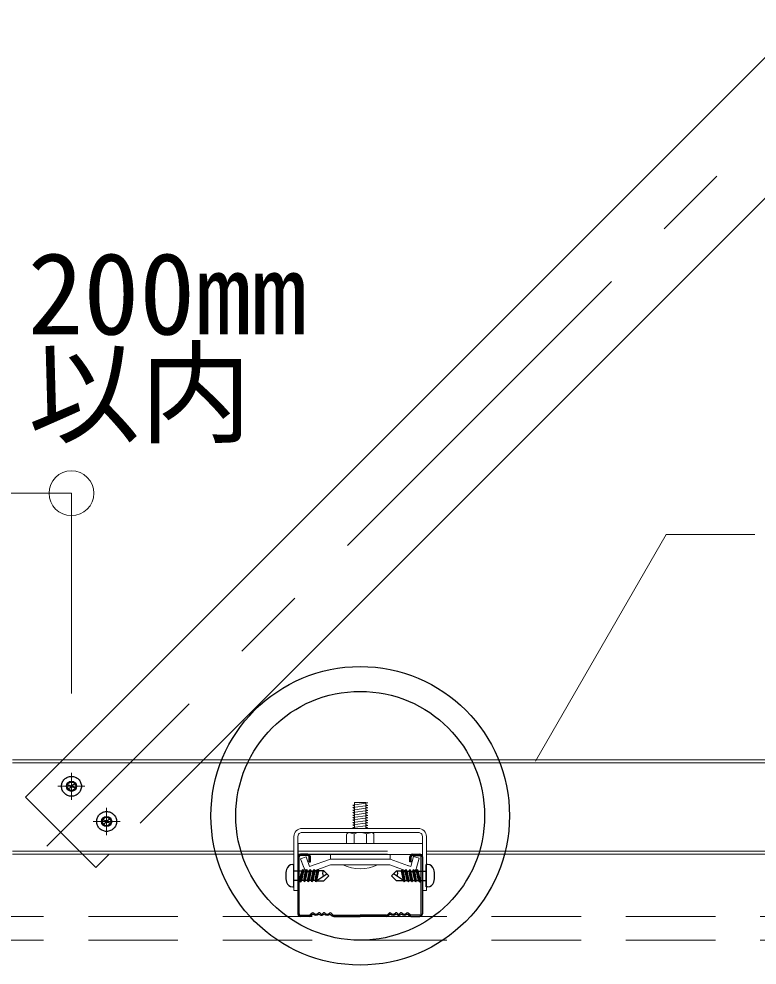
# Model space of a CAD drawing. Units: millimetres on the paper, enlarged 40 times, with parts at other scales. Extents: x -7800 to 7800, y -5387 to 5300.
# Drawn here: x 1927 to 2323, y 3565 to 4072 of the extents above; entities that cross this region are included whole.
import ezdxf
from ezdxf.enums import TextEntityAlignment as Align

# ---------------------------------------------------------------- set-up
doc = ezdxf.new("R2010")
doc.units = ezdxf.units.MM
doc.header["$LTSCALE"] = 40
doc.header["$PDMODE"] = 32
doc.header["$PDSIZE"] = 24
for name, pattern in [('CHAIN1', [8, 5, -1, 1, -1]), ('DASHED1', [1.8, 1.2, -0.6]), ('DASHED2', [3, 2, -1])]:
    doc.linetypes.add(name, pattern=pattern)
for name, color, linetype, lineweight in [('6-0_中心線', 4, 'CHAIN1', 9), ('6-2_野縁受け', 3, 'Continuous', 18), ('6-3_野縁', 2, 'Continuous', 25), ('6-4_ブレース材・補強材', 4, 'Continuous', 9), ('6-5_寸法', 7, 'Continuous', 9), ('6-6_文字', 7, 'Continuous', 18), ('6-A_クリップ', 7, 'Continuous', 18), ('6-B_補強金具・金具・その他', 3, 'Continuous', 18), ('6-C_ビス・アンカーボルト・強調図形', 2, 'Continuous', 25), ('6-D_パネル', 4, 'DASHED1', 9)]:
    doc.layers.add(name, color=color, linetype=linetype, lineweight=lineweight)
doc.styles.add('ＭＳ ゴシック', font='')
doc.styles.get('ＭＳ ゴシック').set_extended_font_data('MS Gothic')

msp = doc.modelspace()

# ---------------------------------------------------------------- linework, layer by layer
at = {"layer": '6-0_中心線'}
for p, q in [((2923.69, 4610.1), (1942.36, 3628.77)), ((1955.54, 3668.06), (1955.54, 3653.54)), ((1962.79, 3660.8), (1948.28, 3660.8)), ((1974.39, 3649.2), (1974.39, 3634.69)), ((1981.65, 3641.94), (1967.13, 3641.94))]:
    msp.add_line(p, q, dxfattribs=at)
at = {"layer": '6-2_野縁受け'}
for p, q in [((1923.93, 3675.03), (2148.22, 3675.03)), ((2076.93, 3673.43), (1923.93, 3673.43)), ((2480.93, 3673.43), (2072.31, 3673.43)), ((2088.93, 3675.03), (2090.27, 3675.03)), ((2090.27, 3673.43), (2088.93, 3673.43)), ((2130.27, 3675.03), (2131.6, 3675.03)), ((2131.6, 3673.43), (2130.27, 3673.43)), ((2143.06, 3675.03), (2544.88, 3675.03)), ((2074.78, 3625.96), (1923.93, 3625.96)), ((2478.68, 3625.96), (2145.7, 3625.96)), ((1923.93, 3624.36), (2074.78, 3624.36)), ((2145.7, 3624.36), (2478.68, 3624.36))]:
    msp.add_line(p, q, dxfattribs=at)
at = {"layer": '6-2_野縁受け', "linetype": 'DASHED1'}
for p, q in [((2076.91, 3625.95), (2143.6, 3625.95)), ((2076.91, 3624.35), (2143.56, 3624.35))]:
    msp.add_line(p, q, dxfattribs=at)
at = {"layer": '6-3_野縁'}
for p, q in [((2076.91, 3623.02), (2076.91, 3592.42)), ((2077.58, 3592.39), (2077.58, 3623.02)), ((2082.24, 3624.35), (2078.24, 3624.35)), ((2082.24, 3623.69), (2078.24, 3623.69)), ((2082.91, 3620.36), (2082.91, 3623.02)), ((2083.58, 3620.36), (2083.58, 3623.02)), ((2136.9, 3620.36), (2136.9, 3623.02)), ((2137.56, 3620.36), (2137.56, 3623.02)), ((2138.23, 3624.35), (2142.23, 3624.35)), ((2138.23, 3623.69), (2142.23, 3623.69)), ((2142.9, 3592.39), (2142.9, 3623.02)), ((2143.56, 3623.02), (2143.56, 3592.42)), ((2082.91, 3620.36), (2083.58, 3620.36)), ((2137.56, 3620.36), (2136.9, 3620.36)), ((2078.24, 3591.7), (2083.02, 3591.7)), ((2078.24, 3591.7), (2083.02, 3591.7)), ((2083.02, 3591.03), (2078.24, 3591.03)), ((2083.02, 3591.03), (2078.24, 3591.03)), ((2084.44, 3592.83), (2083.49, 3591.89)), ((2083.49, 3591.89), (2084.44, 3592.83)), ((2084.91, 3592.36), (2083.97, 3591.42)), ((2084.91, 3592.36), (2083.97, 3591.42)), ((2094.24, 3592.36), (2095.18, 3591.42)), ((2094.71, 3592.83), (2095.65, 3591.89)), ((2096.12, 3591.7), (2110.24, 3591.7)), ((2096.12, 3591.03), (2110.24, 3591.03)), ((2124.35, 3591.7), (2110.24, 3591.7)), ((2124.35, 3591.03), (2110.24, 3591.03)), ((2125.76, 3592.83), (2124.82, 3591.89)), ((2126.23, 3592.36), (2125.29, 3591.42)), ((2135.56, 3592.36), (2136.51, 3591.42)), ((2135.56, 3592.36), (2136.51, 3591.42)), ((2136.04, 3592.83), (2136.98, 3591.89)), ((2136.98, 3591.89), (2136.04, 3592.83)), ((2142.23, 3591.7), (2137.45, 3591.7)), ((2142.23, 3591.7), (2137.45, 3591.7)), ((2137.45, 3591.03), (2142.23, 3591.03)), ((2137.45, 3591.03), (2142.23, 3591.03))]:
    msp.add_line(p, q, dxfattribs=at)
for centre, radius, start, end in [((2078.24, 3623.02), 1.33, 90.003, 180.003), ((2078.24, 3623.02), 0.667, 90.003, 180.003), ((2082.24, 3623.02), 1.33, 0.003, 90.003), ((2082.24, 3623.02), 0.667, 0.003, 90.003), ((2138.23, 3623.02), 1.33, 89.997, 179.997), ((2138.23, 3623.02), 0.667, 89.997, 179.997), ((2142.23, 3623.02), 1.33, 359.997, 89.997), ((2142.23, 3623.02), 0.667, 359.997, 89.997), ((2078.24, 3592.36), 1.33, 177.476, 270), ((2078.24, 3592.36), 1.33, 177.476, 270), ((2078.24, 3592.36), 0.667, 177.476, 270), ((2078.24, 3592.36), 0.667, 177.476, 270), ((2083.02, 3592.36), 0.667, 270, 315), ((2083.02, 3592.36), 0.667, 270, 315), ((2083.02, 3592.36), 1.33, 270, 315), ((2083.02, 3592.36), 1.33, 270, 315), ((2084.91, 3592.36), 0.667, 46.3972, 135), ((2086.57, 3594.11), 2.42, 226.3972, 313.6028), ((2086.57, 3594.11), 1.75, 226.3972, 313.6028), ((2088.24, 3592.36), 0.667, 36.8699, 133.6028), ((2089.57, 3593.36), 1.67, 216.8699, 323.1301), ((2089.57, 3593.36), 1, 216.8699, 323.1301), ((2090.91, 3592.36), 0.667, 46.3972, 143.1301), ((2090.91, 3592.36), 0.667, 36.8699, 143.1301), ((2092.57, 3594.11), 2.42, 226.3972, 313.6028), ((2092.57, 3594.11), 1.75, 226.3972, 313.6028), ((2094.24, 3592.36), 0.667, 45, 133.6028), ((2096.12, 3592.36), 1.33, 225, 270), ((2096.12, 3592.36), 0.667, 225, 270), ((2124.35, 3592.36), 0.667, 270, 315), ((2124.35, 3592.36), 1.33, 270, 315), ((2126.23, 3592.36), 0.667, 46.3972, 135), ((2127.9, 3594.11), 2.42, 226.3972, 313.6028), ((2127.9, 3594.11), 1.75, 226.3972, 313.6028), ((2129.57, 3592.36), 0.667, 36.8699, 143.1301), ((2129.57, 3592.36), 0.667, 36.8699, 133.6028), ((2130.9, 3593.36), 1.67, 216.8699, 323.1301), ((2130.9, 3593.36), 1, 216.8699, 323.1301), ((2132.23, 3592.36), 0.667, 46.3972, 143.1301), ((2133.9, 3594.11), 2.42, 226.3972, 313.6028), ((2133.9, 3594.11), 1.75, 226.3972, 313.6028), ((2135.56, 3592.36), 0.667, 45, 133.6028), ((2137.45, 3592.36), 1.33, 225, 270), ((2137.45, 3592.36), 1.33, 225, 270), ((2137.45, 3592.36), 0.667, 225, 270), ((2137.45, 3592.36), 0.667, 225, 270), ((2142.23, 3592.36), 1.33, 270, 2.524), ((2142.23, 3592.36), 1.33, 270, 2.524), ((2142.23, 3592.36), 0.667, 270, 2.524), ((2142.23, 3592.36), 0.667, 270, 2.524)]:
    msp.add_arc(centre, radius, start, end, dxfattribs=at)
at = {"layer": '6-4_ブレース材・補強材'}
for p, q in [((2885.98, 4610.1), (1950.91, 3675.03)), ((2961.4, 4610.1), (2026.33, 3675.03)), ((1968.56, 3617.26), (1961.46, 3624.36)), ((1975.67, 3624.36), (1968.56, 3617.26))]:
    msp.add_line(p, q, dxfattribs=at)
at = {"layer": '6-4_ブレース材・補強材', "linetype": 'DASHED1'}
for p, q in [((1950.91, 3675.03), (1930.85, 3654.97)), ((2026.33, 3675.03), (1975.67, 3624.36)), ((1961.46, 3624.36), (1930.85, 3654.97))]:
    msp.add_line(p, q, dxfattribs=at)
at = {"layer": '6-5_寸法', "color": 4}
for p, q in [((1861.66, 3817.88), (1955.54, 3817.88)), ((1955.54, 3817.88), (1955.54, 3710.45))]:
    msp.add_line(p, q, dxfattribs=at)
at = {"layer": '6-5_寸法'}
msp.add_point((1955.54, 3817.88), dxfattribs=at)
at = {"layer": '6-6_文字'}
for q in [(2204.12, 3674.33), (2321.78, 3795.83)]:
    msp.add_line((2274.27, 3795.83), q, dxfattribs=at)
at = {"layer": '6-A_クリップ'}
for p, q in [((2107.28, 3652.07), (2113.28, 3652.07)), ((2107.28, 3638.19), (2107.28, 3652.07)), ((2114.28, 3651.86), (2113.28, 3652.07)), ((2113.28, 3638.19), (2113.28, 3652.03)), ((2114.28, 3650.53), (2113.28, 3651.05)), ((2114.28, 3650.53), (2106.28, 3649.4)), ((2106.28, 3649.4), (2107.28, 3648.88)), ((2114.28, 3649.19), (2106.28, 3648.07)), ((2106.28, 3648.07), (2107.28, 3647.54)), ((2114.28, 3647.86), (2106.28, 3646.74)), ((2106.28, 3646.74), (2107.28, 3646.21)), ((2114.28, 3646.53), (2106.28, 3645.4)), ((2114.28, 3649.19), (2113.28, 3649.72)), ((2114.28, 3647.86), (2113.28, 3648.39)), ((2114.28, 3646.53), (2113.28, 3647.05)), ((2106.28, 3645.4), (2107.28, 3644.88)), ((2114.28, 3645.19), (2106.28, 3644.07)), ((2106.28, 3644.07), (2107.28, 3643.54)), ((2114.28, 3643.86), (2106.28, 3642.74)), ((2106.28, 3642.74), (2107.28, 3642.21)), ((2114.28, 3642.53), (2106.28, 3641.4)), ((2106.28, 3641.4), (2107.28, 3640.88)), ((2114.28, 3641.2), (2106.28, 3640.07)), ((2114.28, 3645.19), (2113.28, 3645.72)), ((2114.28, 3643.86), (2113.28, 3644.39)), ((2114.28, 3642.53), (2113.28, 3643.05)), ((2114.28, 3641.2), (2113.28, 3641.72)), ((2103.84, 3635.84), (2103.21, 3635.52)), ((2103.84, 3635.84), (2103.21, 3635.52)), ((2104.28, 3636.06), (2116.28, 3636.06)), ((2104.76, 3635.94), (2106.94, 3635.39)), ((2104.76, 3635.94), (2106.94, 3635.39)), ((2106.28, 3640.07), (2107.28, 3639.55)), ((2114.28, 3639.86), (2106.28, 3638.74)), ((2106.28, 3638.74), (2107.28, 3638.21)), ((2114.28, 3638.53), (2111.87, 3638.19)), ((2114.28, 3639.86), (2113.28, 3640.39)), ((2114.28, 3638.53), (2113.28, 3639.06)), ((2115.8, 3635.94), (2113.61, 3635.4)), ((2115.8, 3635.94), (2113.61, 3635.4)), ((2116.71, 3635.84), (2117.33, 3635.54)), ((2116.71, 3635.84), (2117.33, 3635.54)), ((2102.95, 3634.73), (2102.95, 3630.06)), ((2106.94, 3635.39), (2106.94, 3635.37)), ((2106.94, 3635.37), (2106.94, 3630.06)), ((2113.24, 3635.54), (2113.61, 3635.4)), ((2113.24, 3635.54), (2113.61, 3635.4)), ((2113.61, 3635.4), (2113.61, 3630.06)), ((2117.61, 3634.73), (2117.61, 3630.06)), ((2076.95, 3630.06), (2076.95, 3624.33)), ((2076.95, 3630.06), (2143.6, 3630.06)), ((2102.95, 3630.06), (2117.61, 3630.06)), ((2081.23, 3623.01), (2078.35, 3621.96)), ((2081.23, 3623.01), (2078.35, 3621.96)), ((2080.21, 3616.84), (2078.35, 3621.96)), ((2079.94, 3617.59), (2078.35, 3621.96)), ((2083.14, 3617.75), (2081.23, 3623.01)), ((2083.14, 3617.75), (2081.23, 3623.01)), ((2094.29, 3621.81), (2083.14, 3617.75)), ((2094.29, 3624.33), (2094.29, 3621.81)), ((2094.29, 3621.81), (2110.28, 3621.81)), ((2126.26, 3621.81), (2110.28, 3621.81)), ((2126.26, 3621.81), (2110.28, 3621.81)), ((2126.26, 3621.81), (2110.28, 3621.81)), ((2126.26, 3621.81), (2136.13, 3618.22)), ((2126.28, 3624.33), (2126.28, 3621.81)), ((2137.41, 3617.75), (2138.86, 3623.16)), ((2138.86, 3623.16), (2141.82, 3622.36)), ((2140.41, 3617.09), (2141.82, 3622.36)), ((2084.17, 3615.01), (2094.43, 3618.74)), ((2095.33, 3618.74), (2094.43, 3618.74)), ((2110.28, 3618.74), (2095.33, 3618.74)), ((2119.61, 3618.74), (2100.95, 3618.74)), ((2110.28, 3618.74), (2125.22, 3618.74)), ((2110.28, 3618.74), (2123.25, 3618.74)), ((2110.28, 3618.74), (2122.47, 3618.74)), ((2122.92, 3618.74), (2125.22, 3618.74)), ((2123.58, 3618.74), (2126.13, 3618.74)), ((2130.45, 3617.17), (2126.13, 3618.74)), ((2136.39, 3615.01), (2129.46, 3617.53)), ((2135.74, 3618.36), (2137.41, 3617.75))]:
    msp.add_line(p, q, dxfattribs=at)
for points in [[(2114.28, 3651.86), (2106.28, 3650.74), (2107.28, 3650.21)], [(2076.95, 3624.33), (2143.6, 3624.33), (2143.6, 3630.06)]]:
    msp.add_lwpolyline(points, dxfattribs=at)
for centre, radius, start, end in [((2104.28, 3634.73), 1.33, 90, 180), ((2104.43, 3634.65), 1.33, 75.942, 116.6021), ((2104.43, 3634.65), 1.33, 75.942, 116.6021), ((2110.28, 3627.39), 8.66, 70.0181, 112.6198), ((2110.28, 3627.39), 8.66, 70.0181, 112.6198), ((2116.12, 3634.65), 1.33, 63.7347, 103.8602), ((2116.12, 3634.65), 1.33, 63.7347, 103.8602), ((2116.28, 3634.73), 1.33, 0, 90), ((2083.09, 3617.88), 3.07, 200, 300), ((2110.28, 3637.41), 20.86, 243.4349, 296.565), ((2137.45, 3617.89), 3.07, 245, 345)]:
    msp.add_arc(centre, radius, start, end, dxfattribs=at)
at = {"layer": '6-B_補強金具・金具・その他'}
for p, q in [((2141.43, 3638.19), (2079.04, 3638.19)), ((2141.43, 3636.06), (2079.04, 3636.06)), ((2074.78, 3633.93), (2074.78, 3604.87)), ((2076.91, 3633.93), (2076.91, 3604.87)), ((2143.56, 3633.93), (2143.56, 3604.87)), ((2145.7, 3633.93), (2145.7, 3604.87)), ((2074.78, 3604.87), (2076.91, 3604.87)), ((2143.56, 3604.87), (2145.7, 3604.87))]:
    msp.add_line(p, q, dxfattribs=at)
for centre, radius, start, end in [((2079.04, 3633.93), 4.27, 90, 180.0024), ((2079.04, 3633.93), 2.13, 90, 180.0024), ((2141.43, 3633.93), 4.27, 359.9988, 90), ((2141.43, 3633.93), 2.13, 359.9988, 90)]:
    msp.add_arc(centre, radius, start, end, dxfattribs=at)
at = {"layer": '6-C_ビス・アンカーボルト・強調図形'}
for p, q in [((2074.11, 3618.85), (2074.78, 3618.85)), ((2074.78, 3606.86), (2074.78, 3618.85)), ((2078.71, 3615.33), (2077.61, 3615.33)), ((2078.73, 3611.57), (2079.65, 3616.19)), ((2078.98, 3615.36), (2079.65, 3616.19)), ((2079, 3610.36), (2080, 3615.36)), ((2080, 3615.36), (2079.65, 3616.19)), ((2081, 3615.36), (2080, 3615.36)), ((2080, 3610.36), (2081, 3615.36)), ((2080.34, 3609.52), (2081.67, 3616.19)), ((2081, 3615.36), (2081.67, 3616.19)), ((2081.02, 3610.36), (2082.02, 3615.36)), ((2082.02, 3615.36), (2081.67, 3616.19)), ((2083.02, 3615.36), (2082.02, 3615.36)), ((2082.02, 3610.36), (2083.02, 3615.36)), ((2082.36, 3609.52), (2083.69, 3616.19)), ((2083.02, 3615.36), (2083.69, 3616.19)), ((2083.04, 3610.36), (2084.03, 3615.36)), ((2084.03, 3615.36), (2083.69, 3616.19)), ((2085.03, 3615.36), (2084.03, 3615.36)), ((2084.03, 3610.36), (2085.03, 3615.36)), ((2084.38, 3609.52), (2085.71, 3616.19)), ((2085.03, 3615.36), (2085.71, 3616.19)), ((2085.05, 3610.36), (2086.05, 3615.36)), ((2086.05, 3615.36), (2085.71, 3616.19)), ((2087.05, 3615.36), (2086.05, 3615.36)), ((2086.05, 3610.36), (2087.05, 3615.36)), ((2086.4, 3609.52), (2087.73, 3616.19)), ((2087.05, 3615.36), (2087.73, 3616.19)), ((2087.07, 3610.36), (2088.07, 3615.36)), ((2088.07, 3615.36), (2087.73, 3616.19)), ((2090.74, 3615.52), (2088, 3615.52)), ((2093.41, 3612.86), (2090.74, 3615.52)), ((2127.06, 3612.86), (2129.73, 3615.52)), ((2129.73, 3615.52), (2132.46, 3615.52)), ((2132.4, 3615.36), (2132.74, 3616.19)), ((2133.4, 3610.36), (2132.4, 3615.36)), ((2133.42, 3615.36), (2132.74, 3616.19)), ((2134.07, 3609.52), (2132.74, 3616.19)), ((2133.42, 3615.36), (2134.41, 3615.36)), ((2134.41, 3610.36), (2133.42, 3615.36)), ((2134.41, 3615.36), (2134.76, 3616.19)), ((2135.41, 3610.36), (2134.41, 3615.36)), ((2135.43, 3615.36), (2134.76, 3616.19)), ((2136.09, 3609.52), (2134.76, 3616.19)), ((2135.43, 3615.36), (2136.43, 3615.36)), ((2136.43, 3610.36), (2135.43, 3615.36)), ((2136.43, 3615.36), (2136.78, 3616.19)), ((2137.43, 3610.36), (2136.43, 3615.36)), ((2137.45, 3615.36), (2136.78, 3616.19)), ((2138.11, 3609.52), (2136.78, 3616.19)), ((2137.45, 3615.36), (2138.45, 3615.36)), ((2138.45, 3610.36), (2137.45, 3615.36)), ((2138.45, 3615.36), (2138.8, 3616.19)), ((2139.45, 3610.36), (2138.45, 3615.36)), ((2139.47, 3615.36), (2138.8, 3616.19)), ((2140.13, 3609.52), (2138.8, 3616.19)), ((2139.47, 3615.36), (2140.47, 3615.36)), ((2140.47, 3610.36), (2139.47, 3615.36)), ((2140.47, 3615.36), (2140.82, 3616.19)), ((2141.47, 3610.36), (2140.47, 3615.36)), ((2141.49, 3615.36), (2140.82, 3616.19)), ((2141.74, 3611.57), (2140.82, 3616.19)), ((2141.76, 3615.33), (2142.86, 3615.33)), ((2146.36, 3618.85), (2145.69, 3618.85)), ((2145.69, 3606.86), (2145.69, 3618.85)), ((2078.71, 3610.33), (2077.61, 3610.33)), ((2077.95, 3610.33), (2078.71, 3614.09)), ((2078.3, 3609.5), (2077.95, 3610.33)), ((2078.3, 3609.5), (2078.71, 3611.54)), ((2078.73, 3610.03), (2079, 3610.36)), ((2080, 3610.36), (2078.73, 3610.36)), ((2080.34, 3609.52), (2080, 3610.36)), ((2080.34, 3609.52), (2081.02, 3610.36)), ((2082.02, 3610.36), (2081.02, 3610.36)), ((2082.36, 3609.52), (2082.02, 3610.36)), ((2082.36, 3609.52), (2083.04, 3610.36)), ((2084.03, 3610.36), (2083.04, 3610.36)), ((2084.38, 3609.52), (2084.03, 3610.36)), ((2084.38, 3609.52), (2085.05, 3610.36)), ((2086.05, 3610.36), (2085.05, 3610.36)), ((2086.4, 3609.52), (2086.05, 3610.36)), ((2086.4, 3609.52), (2087.07, 3610.36)), ((2087.07, 3610.36), (2092.3, 3613.96)), ((2090.74, 3610.19), (2093.41, 3612.86)), ((2129.73, 3610.19), (2127.06, 3612.86)), ((2133.4, 3610.36), (2128.17, 3613.96)), ((2134.07, 3609.52), (2133.4, 3610.36)), ((2134.07, 3609.52), (2134.41, 3610.36)), ((2134.41, 3610.36), (2135.41, 3610.36)), ((2136.09, 3609.52), (2135.41, 3610.36)), ((2136.09, 3609.52), (2136.43, 3610.36)), ((2136.43, 3610.36), (2137.43, 3610.36)), ((2138.11, 3609.52), (2137.43, 3610.36)), ((2138.11, 3609.52), (2138.45, 3610.36)), ((2138.45, 3610.36), (2139.45, 3610.36)), ((2140.13, 3609.52), (2139.45, 3610.36)), ((2140.13, 3609.52), (2140.47, 3610.36)), ((2140.47, 3610.36), (2141.74, 3610.36)), ((2141.74, 3610.03), (2141.47, 3610.36)), ((2142.52, 3610.33), (2141.76, 3614.09)), ((2142.17, 3609.5), (2141.76, 3611.54)), ((2141.76, 3610.33), (2142.86, 3610.33)), ((2142.17, 3609.5), (2142.52, 3610.33)), ((2074.11, 3606.86), (2074.78, 3606.86)), ((2078.3, 3609.5), (2078.71, 3610)), ((2086.94, 3610.19), (2090.74, 3610.19)), ((2133.53, 3610.19), (2129.73, 3610.19)), ((2142.17, 3609.5), (2141.76, 3610)), ((2146.36, 3606.86), (2145.69, 3606.86))]:
    msp.add_line(p, q, dxfattribs=at)
at = {"layer": '6-C_ビス・アンカーボルト・強調図形', "linetype": 'DASHED2'}
for p, q in [((2074.79, 3615.35), (2074.74, 3615.35)), ((2077.61, 3615.33), (2074.77, 3615.33)), ((2142.86, 3615.33), (2145.7, 3615.33)), ((2145.68, 3615.35), (2145.73, 3615.35)), ((2077.61, 3610.33), (2074.77, 3610.33)), ((2074.79, 3610.35), (2074.78, 3610.35)), ((2142.86, 3610.33), (2145.7, 3610.33)), ((2145.68, 3610.35), (2145.69, 3610.35))]:
    msp.add_line(p, q, dxfattribs=at)
at = {"layer": '6-C_ビス・アンカーボルト・強調図形'}
for points in [[(2078.72, 3614.11), (2078.97, 3615.35), (2078.72, 3615.35)], [(2141.75, 3614.11), (2141.5, 3615.35), (2141.75, 3615.35)]]:
    msp.add_lwpolyline(points, dxfattribs=at)
for centre, radius in [((2110.26, 3644.99), 80), ((2110.26, 3644.99), 66.67), ((1955.54, 3660.8), 2.73), ((1955.54, 3660.8), 2.27), ((1974.39, 3641.94), 2.73), ((1974.39, 3641.94), 2.27)]:
    msp.add_circle(centre, radius, dxfattribs=at)
at = {"layer": '6-C_ビス・アンカーボルト・強調図形', "linetype": 'DASHED1'}
for centre in [(1955.54, 3660.8), (1974.39, 3641.94)]:
    msp.add_circle(centre, 5.33, dxfattribs=at)
at = {"layer": '6-C_ビス・アンカーボルト・強調図形'}
for centre, radius, start, end in [((1953.06, 3657.08), 4.47, 56.3785, 85.7533), ((1958.33, 3658.46), 3.65, 103.8713, 140.0601), ((1952.74, 3663.14), 3.65, 283.8714, 320.0602), ((1958.01, 3664.52), 4.47, 236.3785, 265.7532), ((1971.92, 3638.22), 4.47, 56.3785, 85.7533), ((1971.59, 3644.29), 3.65, 283.8714, 320.0602), ((1977.19, 3639.6), 3.65, 103.8713, 140.0601), ((1976.87, 3645.67), 4.47, 236.3785, 265.7532), ((2084.54, 3612.86), 14.16, 166.104, 180), ((2074.11, 3615.44), 3.42, 90, 166.104), ((2092.3, 3613.96), 2.21, 135, 214.5524), ((2128.17, 3613.96), 2.21, 325.4476, 45), ((2146.36, 3615.44), 3.42, 13.896, 90), ((2135.93, 3612.86), 14.16, 360, 13.896), ((2084.54, 3612.86), 14.16, 180, 193.8961), ((2135.93, 3612.86), 14.16, 346.1039, 0), ((2074.11, 3610.28), 3.42, 193.8961, 270), ((2146.36, 3610.28), 3.42, 270, 346.1039)]:
    msp.add_arc(centre, radius, start, end, dxfattribs=at)
at = {"layer": '6-D_パネル'}
for p, q in [((308.6, 3591.03), (3552.9, 3591.03)), ((308.6, 3578.36), (3552.9, 3578.36))]:
    msp.add_line(p, q, dxfattribs=at)

# ---------------------------------------------------------------- texts
at = {"layer": '6-5_寸法', "style": 'ＭＳ ゴシック'}
for s, p in [('200mm', (1932.04, 3889.73)), ('以内', (1932.27, 3836.4))]:
    msp.add_text(s, height=43.99, dxfattribs=at).set_placement(p, align=Align.BOTTOM_LEFT)

doc.saveas('drawing.dxf')
